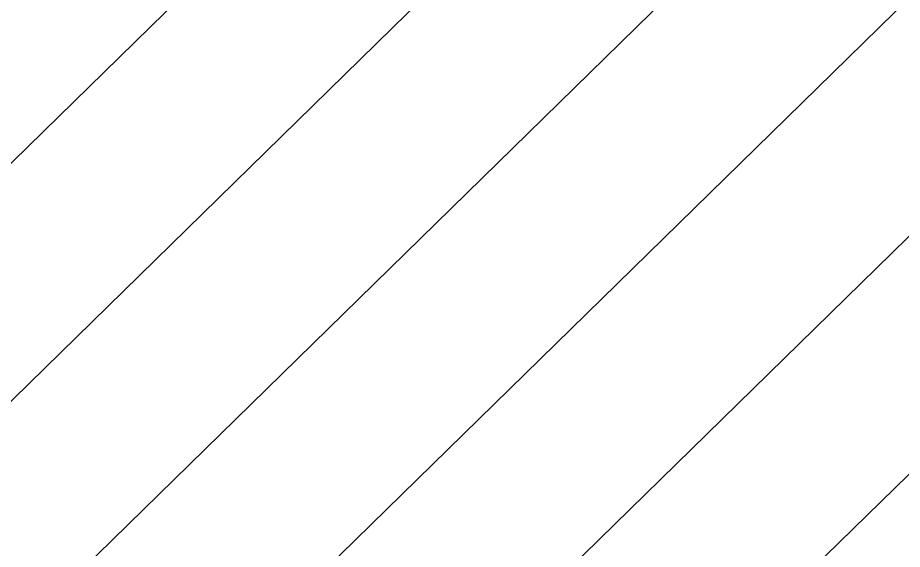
# Model space of a CAD drawing. Extents: x 7084 to 11035, y 13750 to 16729.
# Drawn here: x 8642.104 to 8643.904, y 15532.707 to 15533.79 of the extents above; entities that cross this region are included whole.
import ezdxf

# ---------------------------------------------------------------- set-up
doc = ezdxf.new("R2010")
doc.units = 0
doc.layers.add('Default', color=7, linetype='Continuous')

msp = doc.modelspace()

# ---------------------------------------------------------------- linework, layer by layer
at = {"layer": 'Default'}
for points in [[(8233.456, 15255.3127), (8446.5696, 15366.8023), (8478.5341, 15364.892), (8511.6661, 15433.5224), (8598.5858, 15446.8947), (8626.9846, 15487.1264), (8691.6172, 15455.9244), (8731.7144, 15445.4693), (8774.7255, 15472.3512), (8730.6656, 15525.7382), (8705.8166, 15501.4042), (8641.184, 15532.6061), (8666.033, 15556.9401), (8760.2624, 15749.068)], [(8235.1329, 15255.0389), (8447.148, 15365.9539), (8478.9477, 15364.0533), (8512.2405, 15433.0169), (8598.7121, 15446.3203), (8627.2488, 15486.7473), (8691.5482, 15455.7062), (8731.8402, 15445.2003), (8775.06, 15472.2126), (8730.7862, 15525.8588), (8705.8166, 15501.4067), (8641.5172, 15532.4478), (8666.4867, 15556.8999), (8760.2305, 15748.0374)], [(8479.3613, 15363.2147), (8512.8149, 15432.5115), (8598.8385, 15445.7459), (8627.513, 15486.3682), (8691.4793, 15455.4879), (8731.9659, 15444.9312), (8775.3945, 15472.0741), (8730.9068, 15525.9794), (8705.8166, 15501.4092), (8641.8503, 15532.2895), (8666.9405, 15556.8597), (8760.1985, 15747.0069)], [(8448.3047, 15364.2569), (8479.7749, 15362.3761), (8513.3893, 15432.006), (8598.9649, 15445.1715), (8627.7773, 15485.9891), (8691.4104, 15455.2696), (8732.0916, 15444.6622), (8775.729, 15471.9356), (8731.0274, 15526.1), (8705.8166, 15501.4117), (8642.1835, 15532.1311), (8667.3943, 15556.8195), (8760.1666, 15745.9763)], [(8599.0913, 15444.5971), (8628.0415, 15485.6099), (8691.3415, 15455.0513), (8732.2173, 15444.3932), (8776.0635, 15471.797), (8731.1481, 15526.2207), (8705.8166, 15501.4142), (8642.5166, 15531.9728), (8667.8481, 15556.7793), (8760.1346, 15744.9458)], [(8599.2176, 15444.0226), (8628.3057, 15485.2308), (8691.2725, 15454.8331), (8732.343, 15444.1241), (8776.398, 15471.6585), (8731.2687, 15526.3413), (8705.8166, 15501.4167), (8642.8498, 15531.8145), (8668.3019, 15556.7391), (8760.1027, 15743.9152)]]:
    msp.add_lwpolyline(points, dxfattribs=at)

doc.saveas('drawing.dxf')
